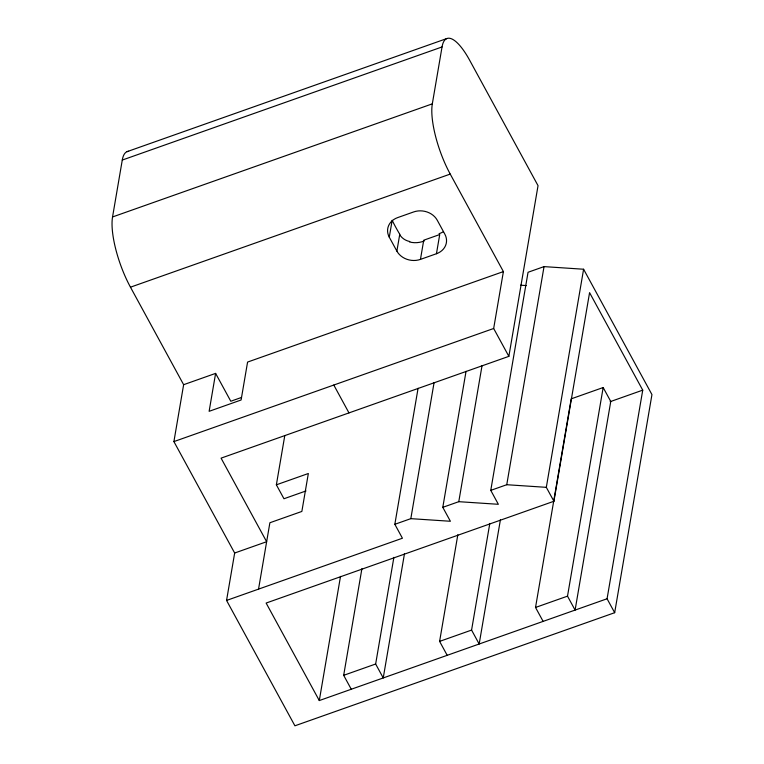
<?xml version="1.0" encoding="UTF-8"?>
<svg xmlns="http://www.w3.org/2000/svg" width="764" height="764" viewBox="0 0 764 764"><rect width="100%" height="100%" fill="white"/><g stroke="black" fill="none" stroke-linecap="round" stroke-linejoin="round"><path stroke-width="1.15" d="M226.555 600.437L402.427 538.228L394.835 524.305L410.822 518.651L450.397 521.268L442.795 507.334L458.782 501.681L498.357 504.297L490.765 490.373L528.048 272.271L544.035 266.617L583.601 269.234L651.95 394.596L614.676 612.699L294.914 725.8L226.555 600.437L234.663 553.021L173.905 441.592L183.637 384.693L130.472 287.188A53.327 15.968 70.5 0 1 112.547 216.957L122.278 160.058A53.327 15.968 70.5 0 1 128.648 151.301M183.637 384.693L215.61 373.386L209.126 411.318L241.099 400.002L247.584 362.069L503.4 271.592L450.235 174.087A53.327 15.968 70.5 0 1 432.319 103.847L442.041 46.957A53.327 15.968 70.5 0 1 469.688 60.299L538.037 185.662L508.862 356.349L221.073 458.142L266.636 541.714L234.663 553.021M258.538 589.13L269.883 522.748L301.856 511.441L308.341 473.508L276.367 484.815L283.96 498.749L306.011 490.946M276.367 484.815L284.791 435.547M389.277 237.184L392.161 220.309A75.54 22.614 70.5 0 0 399.763 234.242L396.879 251.117A17.773 14.946 9.7 0 0 420.458 259.388L436.445 253.734A17.773 14.946 9.7 0 0 444.839 234.147L437.247 220.223A17.773 14.946 9.7 0 0 413.658 211.943L397.672 217.597A17.773 14.946 9.7 0 0 389.277 237.184L396.879 251.117M319.295 700.559L266.13 603.054L553.919 501.26L589.579 292.65L642.734 390.146L607.074 598.766L319.295 700.559L340.515 576.39M351.268 689.252L343.676 675.319L361.907 568.664M420.458 259.388L423.733 240.202L439.73 234.548L436.445 253.734M394.835 524.305L418.08 388.284M404.481 553.709L383.241 677.935L375.649 664.011L393.88 557.357M410.822 518.651L434.076 382.63M442.795 507.334L466.05 371.314M458.782 501.681L482.036 365.66M447.198 655.321L439.606 641.388L457.837 534.733M508.862 356.349L493.668 328.491L503.4 271.592M500.41 519.778L479.171 644.014L471.579 630.08L489.81 523.426M490.765 490.373L506.752 484.72L544.035 266.617M553.919 501.26L546.317 487.337L583.601 269.234M543.128 621.39L535.526 607.456L571.195 398.846L603.168 387.529L610.761 401.463L575.101 610.083L567.509 596.149L603.168 387.529M127.053 151.664L446.816 38.553M122.278 160.058L442.041 46.957M112.547 216.957L432.319 103.847M130.472 287.188L450.235 174.087M241.453 397.471L230.795 401.243L215.61 373.386M173.905 441.592L493.668 328.491M610.14 401.683L642.734 390.146M343.676 675.319L375.649 664.011M439.606 641.388L471.579 630.08M535.526 607.456L567.509 596.149M520.513 285.201L526.329 285.583M506.752 484.72L546.317 487.337M607.074 598.766L614.676 612.699M333.792 385.037L348.976 412.894M424.249 240.937A17.467 12.95 -5.8 0 1 409.475 241.93M443.196 231.826A17.467 10.792 -5.2 0 1 439.071 233.679M409.781 241.539A18.221 15.156 -19.4 0 1 399.553 234.338"/></g></svg>
